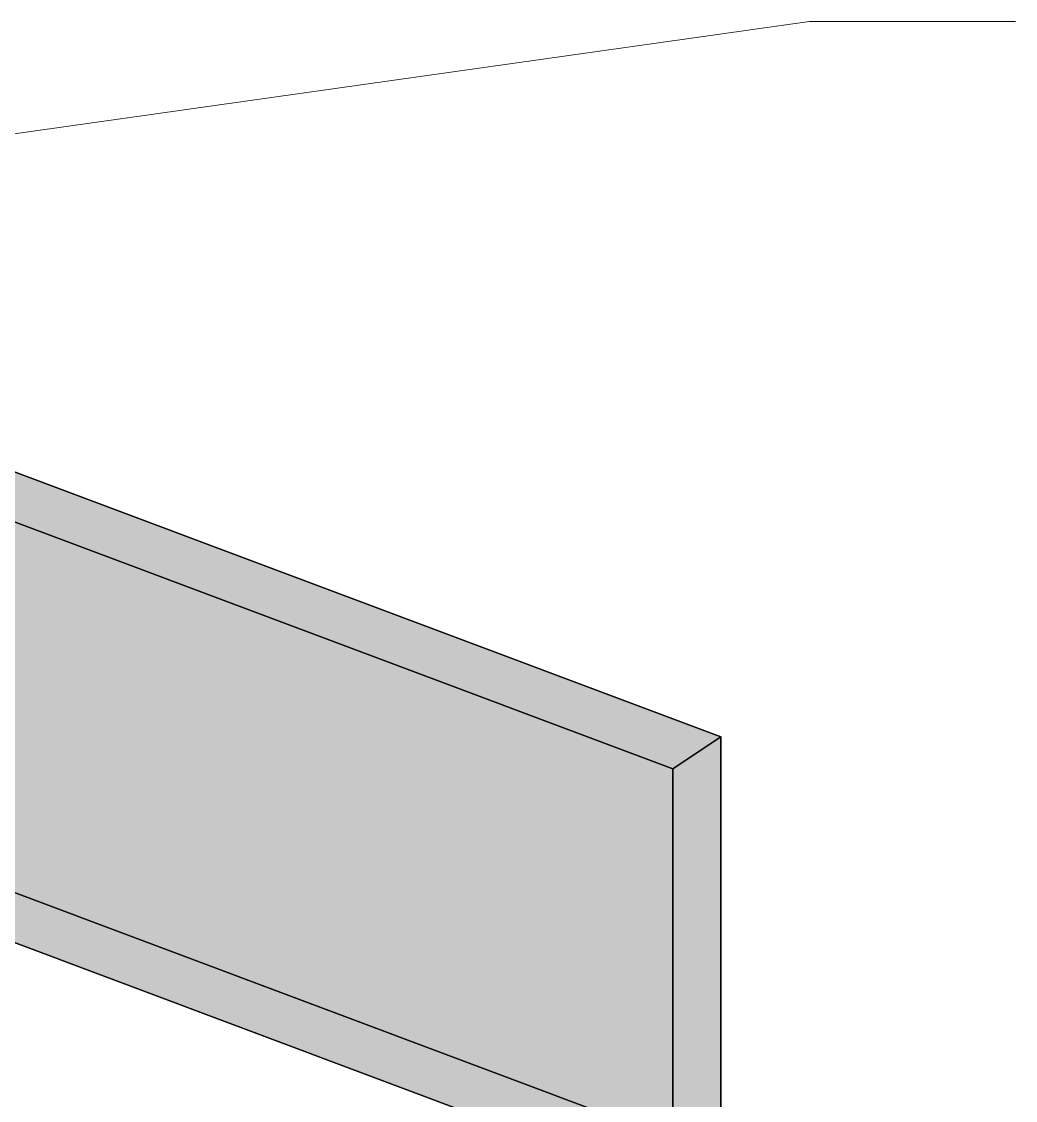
# Model space of a CAD drawing. Header units: millimetres. Extents: x 50 to 612415, y 2 to 4150.
# Drawn here: x 496418 to 496900, y 2046 to 2570 of the extents above; entities that cross this region are included whole.
import ezdxf

# ---------------------------------------------------------------- set-up
doc = ezdxf.new("R2010")
doc.units = ezdxf.units.MM
for name, color, linetype, lineweight in [('DIM', 7, 'Continuous', 13), ('HATCH', 8, 'Continuous', 9), ('OUTLINE', 7, 'Continuous', 25)]:
    doc.layers.add(name, color=color, linetype=linetype, lineweight=lineweight)

msp = doc.modelspace()

# ---------------------------------------------------------------- hatches: boundary and pattern name
at = {"layer": 'HATCH', "true_color": 0xccae87}
for points in [[(496072.663, 2479.313), (496049.332, 2463.759), (496733.707, 2207.118)], [(496072.663, 2479.313), (496733.707, 2207.118), (496757.038, 2222.672)], [(496733.707, 2002.821), (496049.332, 2259.462), (496072.663, 2275.016)], [(496757.038, 2018.375), (496733.707, 2002.821), (496072.663, 2275.016)]]:
    msp.add_hatch(color=43, dxfattribs=at).paths.add_polyline_path(points)
at = {"layer": 'HATCH', "true_color": 0xc0a47f}
for points in [[(496757.038, 2018.375), (496072.663, 2275.016), (496072.663, 2479.313), (496757.038, 2222.672)], [(496049.332, 2259.462), (496733.707, 2002.821), (496733.707, 2207.118), (496049.332, 2463.759)]]:
    msp.add_hatch(color=33, dxfattribs=at).paths.add_polyline_path(points)
at = {"layer": 'HATCH', "true_color": 0xbda27d}
msp.add_hatch(color=33, dxfattribs=at).paths.add_polyline_path([(496733.707, 2002.821), (496757.038, 2018.375), (496757.038, 2222.672), (496733.707, 2207.118)])

# ---------------------------------------------------------------- linework, layer by layer
at = {"layer": 'DIM'}
msp.add_lwpolyline([(493949.545, 2167.305), (496800, 2570), (496900, 2570)], dxfattribs=at)
at = {"layer": 'OUTLINE', "color": 139, "true_color": 0x42544a}
for p, q in [((496072.663, 2479.313), (496757.038, 2222.672)), ((496757.038, 2222.672), (496072.663, 2479.313)), ((496049.332, 2463.759), (496733.707, 2207.118)), ((496733.707, 2207.118), (496049.332, 2463.759)), ((496757.038, 2018.375), (496072.663, 2275.016)), ((496072.663, 2275.016), (496757.038, 2018.375)), ((496733.707, 2002.821), (496049.332, 2259.462)), ((496049.332, 2259.462), (496733.707, 2002.821)), ((496733.707, 2207.118), (496757.038, 2222.672)), ((496757.038, 2222.672), (496733.707, 2207.118)), ((496757.038, 2222.672), (496757.038, 2018.375)), ((496757.038, 2018.375), (496757.038, 2222.672)), ((496733.707, 2002.821), (496733.707, 2207.118)), ((496733.707, 2207.118), (496733.707, 2002.821))]:
    msp.add_line(p, q, dxfattribs=at)

doc.saveas('drawing.dxf')
